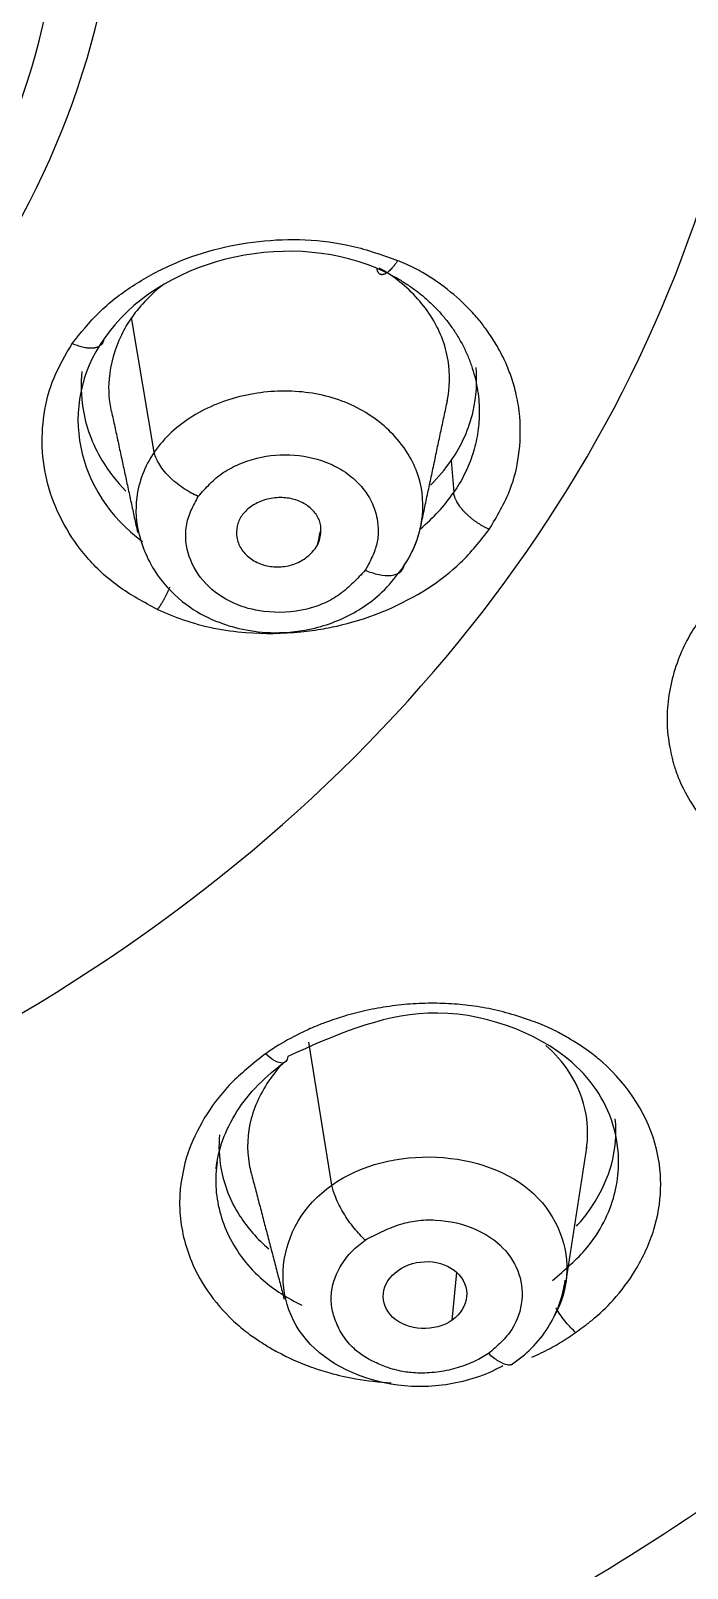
# Model space of a CAD drawing. Extents: x 0 to 1128, y 0 to 827.
# Drawn here: x 473.67 to 480.52, y 511.22 to 527.25 of the extents above; entities that cross this region are included whole.
import ezdxf

# ---------------------------------------------------------------- set-up
doc = ezdxf.new("R2010")
doc.units = 0
doc.header["$LTSCALE"] = 3
doc.header["$MEASUREMENT"] = 0
doc.layers.add('1', color=7, linetype='CONTINUOUS')

msp = doc.modelspace()

# ---------------------------------------------------------------- linework, layer by layer
at = {"layer": '1', "color": 7, "linetype": 'Continuous'}
for p, q in [((474.725, 524.243), (474.722, 524.259)), ((474.96, 522.86), (474.725, 524.243)), ((478.058, 522.772), (478.084, 522.439)), ((476.814, 515.215), (476.572, 516.704)), ((478.069, 513.805), (478.116, 514.303))]:
    msp.add_line(p, q, dxfattribs=at)
for centre, major_axis, start_param, end_param in [((463.091, 532.806), (38.932, 0), 5.765608, 7.853982), ((463.091, 532.736), (38.762, 0), 4.712389, 7.853982), ((463.091, 532.712), (38.555, 0), 4.712389, 7.853982), ((463.091, 532.712), (-37.7, 0), 2.104965, 4.712389), ((463.091, 529.292), (11.507, 0), 4.712389, 7.853982), ((463.091, 529.077), (10.912, 0), 4.712389, 7.853982), ((463.091, 532.107), (-36.953, 0), 1.570796, 3.141593), ((463.091, 529.512), (-18.228, 0), 1.570796, 3.141593), ((463.091, 532.303), (37.281, 0), 3.592657, 5.752256), ((463.091, 532.806), (38.932, 0), 4.712389, 5.765608), ((463.091, 530.174), (28.054, 0), 5.284297, 5.449385)]:
    msp.add_ellipse(centre, major_axis=major_axis, ratio=0.838671, start_param=start_param, end_param=end_param, dxfattribs=at)
for points, knots in [([(469.133, 500.187), (474.134, 500.819), (478.991, 502.244), (487.751, 506.485), (491.652, 509.299), (497.959, 515.931), (500.363, 519.746), (503.346, 527.852), (503.922, 532.141), (503.167, 540.6), (501.835, 544.768), (497.447, 552.412), (494.391, 555.884), (486.977, 561.654), (482.62, 563.95), (473.204, 567.049), (468.149, 567.852), (463.091, 567.852)], [0, 0, 0, 0, 0.125, 0.125, 0.25, 0.25, 0.375, 0.375, 0.5, 0.5, 0.625, 0.625, 0.75, 0.75, 0.875, 0.875, 1, 1, 1, 1]), ([(474.105, 523.992), (474.193, 524.103), (474.369, 524.326), (474.725, 524.601), (475.128, 524.822), (475.724, 525.035), (476.383, 525.106), (477.036, 525.025), (477.343, 524.914), (477.499, 524.857)], [0, 0, 0, 0, 0.122698, 0.244869, 0.367211, 0.490074, 0.738031, 0.866369, 1, 1, 1, 1]), ([(478.017, 523.39), (478.045, 523.531), (478.047, 523.676), (477.999, 523.98), (477.935, 524.141), (477.752, 524.423), (477.633, 524.551), (477.436, 524.702), (477.374, 524.743), (477.308, 524.78)], [0, 0, 0, 0, 0.265807, 0.265807, 0.576792, 0.576792, 0.875456, 0.875456, 1, 1, 1, 1]), ([(478.455, 522.054), (478.536, 522.191), (478.681, 522.436), (478.777, 522.839), (478.786, 523.172), (478.745, 523.445), (478.698, 523.606), (478.656, 523.721), (478.607, 523.837), (478.534, 523.976), (478.44, 524.119), (478.344, 524.246), (478.201, 524.401), (478.011, 524.571), (477.791, 524.719), (477.623, 524.806), (477.531, 524.843), (477.499, 524.857)], [0, 0, 0, 0, 0.137587, 0.245941, 0.371959, 0.442464, 0.499477, 0.525628, 0.553364, 0.613557, 0.666301, 0.705635, 0.753132, 0.848234, 0.921132, 0.972109, 1, 1, 1, 1]), ([(475.053, 524.606), (474.974, 524.544), (474.901, 524.476), (474.795, 524.357), (474.756, 524.309), (474.722, 524.259)], [0, 0, 0, 0, 0.611239, 0.611239, 1, 1, 1, 1]), ([(474.514, 523.282), (474.49, 523.394), (474.482, 523.509), (474.505, 523.779), (474.55, 523.937), (474.649, 524.144), (474.683, 524.203), (474.722, 524.259)], [0, 0, 0, 0, 0.342305, 0.342305, 0.810298, 0.810298, 1, 1, 1, 1]), ([(474.994, 521.218), (474.852, 521.294), (474.573, 521.444), (474.144, 521.85), (473.873, 522.341), (473.78, 522.862), (473.798, 523.255), (473.896, 523.64), (474.035, 523.875), (474.105, 523.992)], [0, 0, 0, 0, 0.13287, 0.261622, 0.511677, 0.635547, 0.758214, 0.879573, 1, 1, 1, 1]), ([(474.206, 523.7), (474.192, 523.574), (474.195, 523.446), (474.244, 523.132), (474.312, 522.945), (474.482, 522.661), (474.566, 522.553), (474.664, 522.454)], [0, 0, 0, 0, 0.280893, 0.280893, 0.711435, 0.711435, 1, 1, 1, 1]), ([(478.058, 522.772), (478.168, 522.932), (478.246, 523.108), (478.322, 523.437), (478.331, 523.592), (478.317, 523.744)], [0, 0, 0, 0, 0.543142, 0.543142, 1, 1, 1, 1]), ([(477.563, 521.673), (477.661, 521.816), (477.786, 522.132), (477.752, 522.625), (477.527, 522.989), (477.258, 523.222), (477.019, 523.36), (476.752, 523.452), (476.373, 523.513), (475.881, 523.476), (475.34, 523.261), (475.064, 523.01), (474.96, 522.86)], [0, 0, 0, 0, 0.125, 0.25, 0.375, 0.4375, 0.5, 0.5625, 0.625, 0.75, 0.875, 1, 1, 1, 1]), ([(474.96, 522.86), (474.857, 522.709), (474.749, 522.417), (474.77, 522.122), (474.803, 521.994)], [0, 0, 0, 0, 0.550396, 1, 1, 1, 1]), ([(475.419, 522.397), (475.394, 522.408), (475.343, 522.434), (475.235, 522.499), (475.131, 522.584), (475.05, 522.676), (475.004, 522.744), (474.973, 522.806), (474.963, 522.843), (474.96, 522.86)], [0, 0, 0, 0, 0.124691, 0.249924, 0.500389, 0.625622, 0.750855, 0.876088, 1, 1, 1, 1]), ([(475.419, 522.397), (475.458, 522.442), (475.517, 522.509), (475.606, 522.591), (475.703, 522.666), (475.845, 522.739), (476.091, 522.822), (476.426, 522.85), (476.753, 522.769), (476.98, 522.64), (477.128, 522.504), (477.234, 522.344), (477.287, 522.181), (477.302, 522.028), (477.287, 521.912), (477.257, 521.822), (477.219, 521.734), (477.185, 521.67), (477.161, 521.627)], [0, 0, 0, 0, 0.063042, 0.094196, 0.125209, 0.187664, 0.250102, 0.374984, 0.499861, 0.571217, 0.64257, 0.713923, 0.785286, 0.839201, 0.892766, 0.919409, 0.946138, 1, 1, 1, 1]), ([(477.161, 521.627), (477.12, 521.583), (477.038, 521.496), (476.901, 521.375), (476.738, 521.279), (476.473, 521.192), (476.135, 521.173), (475.762, 521.275), (475.478, 521.475), (475.302, 521.763), (475.275, 522.009), (475.312, 522.169), (475.352, 522.272), (475.392, 522.347), (475.419, 522.397)], [0, 0, 0, 0, 0.063636, 0.126087, 0.187937, 0.250871, 0.393801, 0.500685, 0.625163, 0.749836, 0.87491, 0.906041, 0.937167, 1, 1, 1, 1]), ([(476.663, 521.888), (476.684, 521.934), (476.697, 521.983), (476.701, 522.07), (476.696, 522.109), (476.669, 522.182), (476.647, 522.217), (476.591, 522.277), (476.557, 522.304), (476.478, 522.348), (476.432, 522.365), (476.336, 522.384), (476.287, 522.387), (476.186, 522.381), (476.134, 522.37), (476.039, 522.335), (475.995, 522.311), (475.924, 522.258), (475.895, 522.228), (475.873, 522.196)], [0, 0, 0, 0, 0.132601, 0.132601, 0.237972, 0.237972, 0.343557, 0.343557, 0.448926, 0.448926, 0.561915, 0.561915, 0.671392, 0.671392, 0.788006, 0.788006, 0.901862, 0.901862, 1, 1, 1, 1]), ([(475.873, 522.196), (475.85, 522.163), (475.834, 522.125), (475.817, 522.049), (475.816, 522.01), (475.828, 521.931), (475.843, 521.89), (475.889, 521.818), (475.92, 521.784), (475.993, 521.728), (476.037, 521.704), (476.129, 521.674), (476.178, 521.665), (476.276, 521.662), (476.327, 521.667), (476.423, 521.69), (476.469, 521.71), (476.546, 521.758), (476.579, 521.786), (476.628, 521.838), (476.647, 521.863), (476.663, 521.888)], [0, 0, 0, 0, 0.098506, 0.098506, 0.196465, 0.196465, 0.303981, 0.303981, 0.41042, 0.41042, 0.520243, 0.520243, 0.623988, 0.623988, 0.728719, 0.728719, 0.832938, 0.832938, 0.928316, 0.928316, 1, 1, 1, 1]), ([(474.792, 522.042), (474.831, 521.87), (474.952, 521.589), (475.261, 521.271), (475.578, 521.096), (475.891, 521.001), (476.241, 520.962), (476.668, 521.01), (477.044, 521.167), (477.326, 521.378), (477.446, 521.514), (477.501, 521.591)], [0, 0, 0, 0, 0.153685, 0.281296, 0.384646, 0.46846, 0.565391, 0.686144, 0.830242, 0.911581, 1, 1, 1, 1]), ([(474.994, 521.218), (475.082, 521.181), (475.369, 521.059), (475.878, 520.96), (476.379, 520.968), (476.711, 521.013), (477.176, 521.109), (477.687, 521.329), (478.181, 521.705), (478.361, 521.934), (478.455, 522.054)], [0, 0, 0, 0, 0.076538, 0.248308, 0.393169, 0.453604, 0.502015, 0.753921, 0.87163, 1, 1, 1, 1]), ([(477.563, 521.673), (477.56, 521.66), (477.551, 521.635), (477.525, 521.604), (477.485, 521.581), (477.416, 521.565), (477.327, 521.571), (477.232, 521.598), (477.184, 521.617), (477.161, 521.627)], [0, 0, 0, 0, 0.123912, 0.249145, 0.374378, 0.499611, 0.750076, 0.875309, 1, 1, 1, 1]), ([(480.645, 521.106), (480.606, 521.046), (480.519, 520.912), (480.378, 520.599), (480.311, 520.291), (480.309, 520.048), (480.313, 519.963), (480.321, 519.881), (480.337, 519.782), (480.357, 519.689), (480.372, 519.628), (480.385, 519.584), (480.404, 519.524), (480.457, 519.385), (480.559, 519.193), (480.717, 518.978), (480.895, 518.799), (481.084, 518.648), (481.246, 518.54), (481.386, 518.468), (481.628, 518.352), (481.937, 518.258), (482.246, 518.206), (482.391, 518.194), (482.602, 518.182), (482.906, 518.187), (483.175, 518.228), (483.298, 518.254)], [0, 0, 0, 0, 0.042809, 0.094677, 0.209838, 0.23923, 0.251817, 0.264724, 0.292157, 0.316875, 0.326367, 0.332956, 0.346441, 0.367258, 0.429114, 0.484393, 0.533618, 0.582971, 0.628578, 0.647357, 0.672781, 0.7816, 0.823114, 0.840973, 0.859186, 0.934708, 1, 1, 1, 1]), ([(479.356, 513.678), (479.381, 513.696), (479.438, 513.736), (479.576, 513.843), (479.777, 514.033), (480.01, 514.349), (480.251, 514.875), (480.28, 515.672), (479.906, 516.262), (479.584, 516.54), (479.481, 516.623), (479.341, 516.714), (479.189, 516.801), (479.082, 516.855), (478.979, 516.897), (478.831, 516.952), (478.635, 517.015), (478.392, 517.069), (478.151, 517.101), (477.908, 517.114), (477.661, 517.108), (477.415, 517.082), (477.175, 517.039), (476.959, 516.984), (476.784, 516.925), (476.665, 516.88), (476.58, 516.843), (476.449, 516.781), (476.288, 516.698), (476.165, 516.614), (476.12, 516.583)], [0, 0, 0, 0, 0.012328, 0.028493, 0.071459, 0.128314, 0.200322, 0.335952, 0.503848, 0.511545, 0.523815, 0.562017, 0.582242, 0.597671, 0.611618, 0.627369, 0.661589, 0.693887, 0.725039, 0.755767, 0.78703, 0.818751, 0.849953, 0.879622, 0.903781, 0.920922, 0.928819, 0.939961, 0.977865, 1, 1, 1, 1]), ([(479.803, 515.384), (479.81, 515.525), (479.768, 515.931), (479.301, 516.688), (477.837, 517.223), (476.832, 516.771), (476.353, 516.556)], [0, 0, 0, 0, 0.112804, 0.326869, 0.679275, 1, 1, 1, 1]), ([(476.12, 516.583), (476.001, 516.49), (475.762, 516.302), (475.496, 515.959), (475.354, 515.678), (475.269, 515.421), (475.246, 515.288), (475.232, 515.186), (475.23, 515.162), (475.223, 515.076), (475.225, 514.82), (475.339, 514.328), (475.649, 513.9), (475.944, 513.663), (476.045, 513.595), (476.133, 513.537), (476.311, 513.434), (476.536, 513.335), (476.813, 513.245), (477.089, 513.184), (477.306, 513.159), (477.431, 513.152)], [0, 0, 0, 0, 0.083994, 0.167936, 0.252988, 0.276072, 0.338152, 0.33944, 0.342414, 0.353404, 0.395558, 0.508943, 0.679149, 0.7162, 0.73266, 0.749993, 0.777212, 0.849901, 0.88603, 0.935128, 1, 1, 1, 1]), ([(476.353, 516.556), (476.351, 516.534), (476.342, 516.506), (476.312, 516.488), (476.272, 516.486), (476.206, 516.512), (476.148, 516.558), (476.12, 516.583)], [0, 0, 0, 0, 0.250364, 0.375545, 0.500727, 0.751091, 1, 1, 1, 1]), ([(479.468, 515.585), (479.487, 515.707), (479.486, 515.832), (479.437, 516.106), (479.377, 516.257), (479.224, 516.494), (479.141, 516.588), (479.044, 516.672)], [0, 0, 0, 0, 0.309487, 0.309487, 0.706112, 0.706112, 1, 1, 1, 1]), ([(475.606, 515.383), (475.617, 515.485), (475.663, 515.688), (475.811, 515.986), (476.035, 516.267), (476.23, 516.433), (476.34, 516.512)], [0, 0, 0, 0, 0.246067, 0.493615, 0.744274, 1, 1, 1, 1]), ([(476.306, 516.49), (476.264, 516.446), (476.225, 516.399), (476.089, 516.214), (476.014, 516.063), (475.93, 515.752), (475.923, 515.588), (475.956, 515.401), (475.963, 515.371), (475.971, 515.341)], [0, 0, 0, 0, 0.134951, 0.134951, 0.523062, 0.523062, 0.922551, 0.922551, 1, 1, 1, 1]), ([(479.364, 514.785), (479.405, 514.83), (479.443, 514.876), (479.594, 515.08), (479.68, 515.253), (479.772, 515.584), (479.785, 515.747), (479.769, 515.905)], [0, 0, 0, 0, 0.136664, 0.136664, 0.590861, 0.590861, 1, 1, 1, 1]), ([(475.641, 515.739), (475.63, 515.623), (475.635, 515.507), (475.686, 515.218), (475.754, 515.046), (475.933, 514.767), (476.035, 514.651), (476.155, 514.549)], [0, 0, 0, 0, 0.263487, 0.263487, 0.672774, 0.672774, 1, 1, 1, 1]), ([(476.814, 515.215), (477.415, 515.643), (478.423, 515.592), (479.166, 514.889), (479.287, 514.57), (479.25, 514.123), (479.208, 513.985), (479.134, 513.852)], [0, 0, 0, 0, 0.578714, 0.578714, 0.868071, 0.868071, 1, 1, 1, 1]), ([(475.617, 515.457), (475.603, 515.372), (475.588, 515.106), (475.709, 514.664), (476.026, 514.242), (476.349, 514.035), (476.5, 513.962)], [0, 0, 0, 0, 0.14434, 0.449327, 0.766222, 1, 1, 1, 1]), ([(479.115, 514.22), (479.244, 514.328), (479.544, 514.589), (479.752, 515.007), (479.798, 515.294), (479.803, 515.384)], [0, 0, 0, 0, 0.331494, 0.788638, 1, 1, 1, 1]), ([(478.597, 513.33), (478.565, 513.312), (478.53, 513.294), (478.401, 513.233), (478.308, 513.201), (478.026, 513.126), (477.833, 513.105), (477.26, 513.134), (476.887, 513.276), (476.131, 513.974), (476.21, 514.795), (476.814, 515.215)], [0, 0, 0, 0, 0.024317, 0.024317, 0.089362, 0.089362, 0.219453, 0.219453, 0.479636, 0.479636, 1, 1, 1, 1]), ([(477.161, 514.641), (477.125, 514.675), (477.045, 514.759), (476.948, 514.896), (476.887, 515.007), (476.839, 515.112), (476.82, 515.179), (476.814, 515.215)], [0, 0, 0, 0, 0.250198, 0.500927, 0.626291, 0.751655, 1, 1, 1, 1]), ([(477.161, 514.641), (477.217, 514.671), (477.33, 514.729), (477.506, 514.804), (477.697, 514.849), (477.977, 514.858), (478.296, 514.783), (478.597, 514.589), (478.776, 514.327), (478.818, 514.013), (478.742, 513.777), (478.641, 513.64), (478.561, 513.555), (478.493, 513.497), (478.447, 513.458)], [0, 0, 0, 0, 0.063636, 0.126088, 0.187939, 0.250872, 0.393805, 0.500693, 0.625165, 0.749832, 0.874912, 0.906038, 0.937161, 1, 1, 1, 1]), ([(478.447, 513.458), (478.401, 513.43), (478.303, 513.37), (478.127, 513.307), (477.934, 513.261), (477.768, 513.251), (477.647, 513.257), (477.566, 513.266), (477.484, 513.284), (477.405, 513.307), (477.329, 513.336), (477.264, 513.366), (477.208, 513.392), (477.14, 513.432), (477.043, 513.502), (476.936, 513.623), (476.854, 513.776), (476.807, 513.937), (476.8, 514.147), (476.881, 514.35), (477.018, 514.529), (477.113, 514.604), (477.161, 514.641)], [0, 0, 0, 0, 0.054279, 0.115798, 0.180488, 0.244899, 0.27327, 0.297886, 0.323668, 0.355587, 0.379723, 0.406202, 0.428739, 0.443022, 0.489863, 0.555193, 0.62383, 0.691696, 0.754495, 0.875032, 0.937133, 1, 1, 1, 1]), ([(478.682, 513.34), (478.761, 513.392), (478.904, 513.508), (479.076, 513.723), (479.195, 513.966), (479.236, 514.136), (479.248, 514.224)], [0, 0, 0, 0, 0.248279, 0.496923, 0.747533, 1, 1, 1, 1]), ([(479.356, 513.678), (479.325, 513.705), (479.255, 513.777), (479.183, 513.878), (479.152, 513.931), (479.151, 513.934)], [0, 0, 0, 0, 0.4837, 0.970226, 1, 1, 1, 1]), ([(478.9, 513.419), (478.965, 513.448), (479.087, 513.507), (479.238, 513.595), (479.323, 513.655), (479.356, 513.678)], [0, 0, 0, 0, 0.394803, 0.765145, 1, 1, 1, 1]), ([(478.683, 513.34), (478.672, 513.337), (478.635, 513.336), (478.554, 513.369), (478.481, 513.426), (478.447, 513.458)], [0, 0, 0, 0, 0.193802, 0.597328, 1, 1, 1, 1])]:
    msp.add_open_spline(points, degree=3, knots=knots, dxfattribs=at)
for points, degree in [([(477.283, 524.777), (476.308, 525.188), (474.997, 524.863), (474.433, 524.039)], 3), ([(474.433, 524.039), (473.945, 523.334), (474.146, 522.439), (474.837, 521.927)], 3), ([(477.734, 522.057), (478.019, 523.4)], 1), ([(474.514, 523.283), (474.786, 522.02)], 1), ([(477.842, 522.516), (477.923, 522.596), (477.996, 522.682), (478.058, 522.772)], 3), ([(477.736, 522.061), (477.87, 522.172), (477.988, 522.298), (478.084, 522.439)], 3), ([(476.664, 521.89), (476.675, 521.943), (476.686, 521.996), (476.697, 522.05)], 3), ([(477.502, 521.592), (477.688, 521.818), (477.743, 522.1)], 2), ([(479.249, 514.168), (479.472, 515.606)], 1), ([(475.972, 515.338), (476.315, 514.026)], 1), ([(478.069, 513.805), (477.982, 513.744), (477.742, 513.683), (477.414, 513.809), (477.304, 514.086), (477.417, 514.264), (477.504, 514.325)], 3), ([(477.504, 514.325), (477.591, 514.387), (477.826, 514.453), (478.152, 514.329), (478.264, 514.05), (478.156, 513.867), (478.069, 513.805)], 3)]:
    msp.add_open_spline(points, degree=degree, dxfattribs=at)
for points, weights in [([(477.499, 524.857), (477.39, 524.69), (477.301, 524.657), (477.283, 524.777)], [0.999999999799, 0.814871244525, 0.814871332826, 1.0000002647]), ([(477.283, 524.777), (478.274, 524.361), (478.654, 523.267), (478.084, 522.439)], [1.00000026471, 1.00000027614, 1.00000028555, 1.00000028573]), ([(474.433, 524.039), (474.423, 523.926), (474.291, 523.907), (474.105, 523.992)], [1.00000000009, 0.828535945196, 0.828535945289, 1.00000000037]), ([(478.455, 522.054), (478.25, 522.144), (478.095, 522.304), (478.084, 522.439)], [1.00000000004, 0.800168943191, 0.80016894318, 1]), ([(475.12, 521.451), (475.085, 521.363), (475.041, 521.283), (474.994, 521.218)], [0.862422126143, 0.8704247886, 0.916284079897, 1.00000000003])]:
    msp.add_rational_spline(points, weights, degree=3, dxfattribs=at)

doc.saveas('drawing.dxf')
